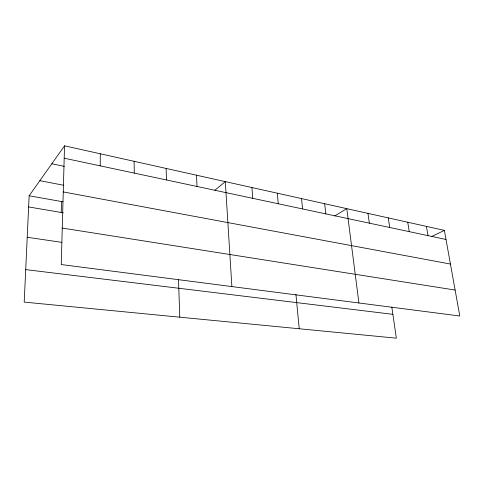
<?xml version="1.0" encoding="UTF-8"?>
<svg xmlns="http://www.w3.org/2000/svg" width="484" height="484" viewBox="0 0 484 484"><rect width="100%" height="100%" fill="white"/><g stroke="black" fill="none" stroke-linecap="round" stroke-linejoin="round"><path stroke-width="0.73" d="M100.206 165.867L100.297 153.785M64.535 145.823L61.244 264.548L459.8 316.01L444.379 230.384L64.535 145.823L29.149 195.772L24.2 302.107L396.342 338.177L391.816 307.068M61.22 212.476L61.535 201.55M214.884 190.248L225.308 181.615L231.878 286.582M334.704 215.979L346.792 208.658L358.916 302.984M431.583 236.591L444.379 230.384M25.712 269.618L392.875 314.328M27.219 237.281L61.843 242.351M62.255 228.061L455.129 290.061M28.629 206.934L63.434 212.851M29.149 195.772L62.999 201.81M63.253 191.93L450.441 264.046M39.833 180.689L63.815 185.287M51.818 163.773L64.324 166.357M64.191 158.195L446.018 239.471M426.428 226.385L428.007 235.635M407.746 222.229L409.258 231.642M388.277 217.891L389.717 227.486M367.973 213.371L369.34 223.148M324.661 203.734L325.847 213.892M301.52 198.579L302.603 208.943M295.924 294.381L299.221 328.763M277.302 193.189L278.264 203.764M251.928 187.538L252.757 198.337M196.48 175.196L197.006 186.467M178.487 279.365L179.794 317.189M166.121 168.438L166.466 179.969M134.11 161.311L134.25 173.109"/></g></svg>
